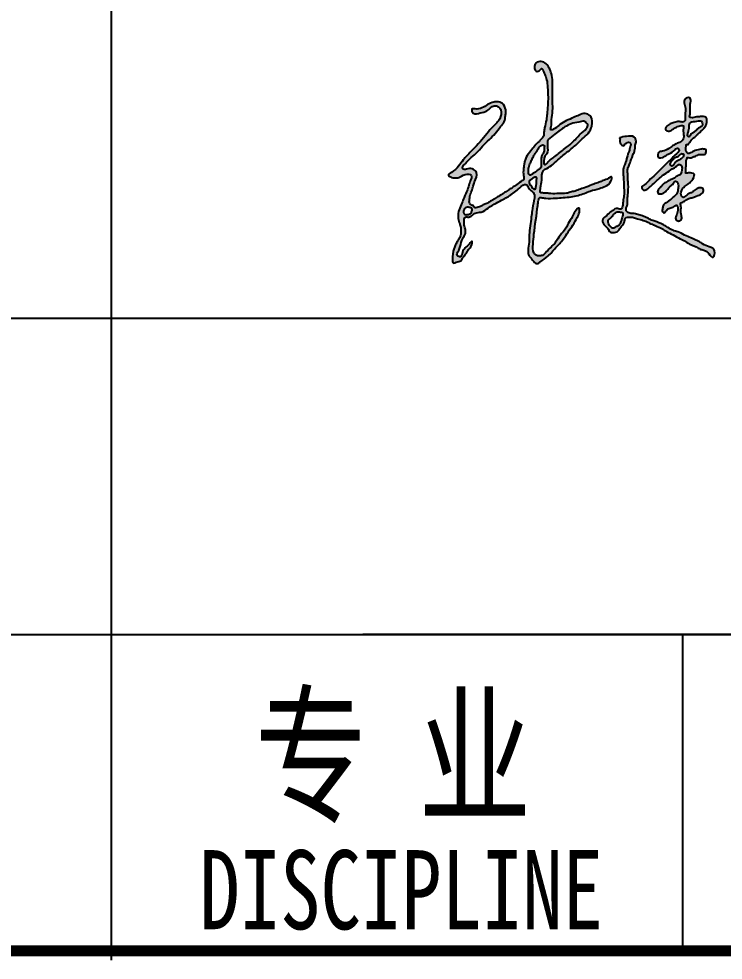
# Model space of a CAD drawing. Extents: x 28773 to 175644, y 7355 to 486294.
# Drawn here: x 149956 to 152183, y 80522 to 83498 of the extents above; entities that cross this region are included whole.
import ezdxf

# ---------------------------------------------------------------- set-up
doc = ezdxf.new("R2010")
doc.units = 0
doc.header["$LTSCALE"] = 1000
doc.header["$MEASUREMENT"] = 0
doc.layers.add('文字和字符', color=7, linetype='Continuous')
doc.styles.add('-宋体', font='', dxfattribs={"width": 0.8})
doc.styles.get('-宋体').set_extended_font_data('SimSun')

msp = doc.modelspace()

# ---------------------------------------------------------------- hatches: boundary and pattern name
at = {"layer": '文字和字符'}
h = msp.add_hatch(color=6, dxfattribs=at)
edge = h.paths.add_edge_path()
edge.add_spline(control_points=[(151399.2, 83213.2), (151399.4, 83213.2), (151424.3, 83214.3), (151437.1, 83228), (151455.8, 83234.7), (151473.6, 83237.1), (151492.5, 83227.4), (151497, 83207.7), (151494.5, 83189.5), (151492.6, 83172.1), (151477, 83155.3), (151462.7, 83135.7), (151443.3, 83115.4), (151421.5, 83096.5), (151404.3, 83072.2), (151382.4, 83058), (151370.4, 83042.5), (151361.5, 83034.9), (151357.7, 83027.6), (151363.2, 83019), (151377.5, 83026.4), (151392.9, 83024.4), (151410.3, 83008.5), (151397.9, 82987.2), (151392.9, 82968.5), (151388, 82953.5), (151382, 82940.5), (151382, 82927.6), (151379.1, 82918.2), (151384.1, 82909.9), (151391.4, 82909.3), (151394.8, 82904.5), (151398.6, 82899.3), (151405.5, 82902), (151412.5, 82903.1), (151420.6, 82907.5), (151429.8, 82912.7), (151440.9, 82916.2), (151450.4, 82923.4), (151461.1, 82929.8), (151474.1, 82937.6), (151488.2, 82946), (151501.3, 82954.5), (151513.6, 82963), (151528.3, 82971.8), (151539.3, 82982.8), (151555, 82988.9), (151552, 82999.6), (151551.1, 83008.3), (151550.9, 83018.4), (151552.8, 83028.1), (151553.3, 83038.5), (151555.9, 83049.1), (151561, 83064.8), (151574.7, 83079), (151586.5, 83097.1), (151599.1, 83108.7), (151607.9, 83117.9), (151617.2, 83125.8), (151615.8, 83139.6), (151619, 83157.5), (151624.4, 83176.4), (151627.3, 83209), (151630.5, 83243.1), (151627.9, 83279.3), (151626.7, 83303.5), (151620.2, 83320.1), (151615.2, 83330.5), (151610.1, 83345.4), (151602.9, 83333.6), (151586.8, 83327.8), (151584.2, 83351.5), (151595.8, 83363.4), (151612.7, 83364.6), (151627.1, 83353.8), (151635.9, 83337.8), (151642.9, 83317.4), (151643.9, 83297.1), (151643.7, 83277.9), (151643.8, 83259), (151643.4, 83234.9), (151645, 83207.7), (151639.4, 83180.7), (151641, 83163.3), (151635.3, 83143.2), (151655.5, 83153.4), (151666.8, 83164.5), (151687.6, 83177.3), (151708.7, 83185), (151727.6, 83194.2), (151745.8, 83201.4), (151765.9, 83192.1), (151771, 83171.8), (151766.7, 83154.3), (151759.2, 83136.7), (151741.5, 83123.1), (151721.4, 83102.3), (151695.2, 83080.6), (151667.9, 83059.5), (151646.1, 83038.5), (151629.2, 83026.7), (151607.3, 83017), (151612.2, 82989.6), (151605.4, 82969.9), (151605.4, 82957.7), (151603.2, 82948.7), (151614.7, 82946.9), (151624.9, 82947.2), (151642.3, 82944.7), (151662.9, 82946), (151683.8, 82945), (151700.5, 82950.6), (151715.7, 82953.3), (151731.7, 82960.6), (151752.3, 82966), (151771.3, 82975.4), (151790, 82980.4), (151805.1, 82988.5), (151817.1, 82990.9), (151833.6, 83003.1), (151827.4, 82977.8), (151812.3, 82969), (151788.4, 82960.4), (151765.4, 82955.7), (151743.8, 82945.8), (151723.6, 82939.3), (151701.2, 82934.9), (151677.5, 82933.1), (151651, 82930.6), (151627.2, 82929.9), (151611.5, 82932.5), (151601.5, 82933.7), (151598.2, 82921.1), (151594.6, 82885.4), (151586, 82836.3), (151582.3, 82787.6), (151579.6, 82762.5), (151591.2, 82750), (151601.4, 82748.4), (151614.6, 82749.4), (151629.4, 82768.8), (151651.4, 82786.3), (151667, 82814.7), (151684.6, 82831.9), (151693.7, 82853.4), (151706.6, 82870.7), (151711.6, 82887.2), (151730.1, 82907), (151729, 82882.8), (151719.9, 82867.9), (151708.9, 82845.3), (151691.8, 82824.5), (151677.1, 82798.2), (151653.3, 82775.3), (151631.4, 82747.3), (151610, 82734.7), (151594.7, 82721.3), (151583.2, 82730.3), (151577.4, 82739.9), (151567.1, 82749.7), (151565.5, 82769.4), (151570.2, 82791), (151569.5, 82817.1), (151572.7, 82843.3), (151576.3, 82868.8), (151579.5, 82895.4), (151583.3, 82917.9), (151587.9, 82936), (151585.3, 82948.2), (151574.7, 82954.7), (151567, 82963.1), (151563.6, 82974.4), (151548.3, 82974.3), (151536.8, 82959.9), (151515.1, 82943.9), (151491.9, 82928.5), (151463.9, 82915.4), (151440.8, 82901.7), (151421.1, 82885), (151399.9, 82887), (151389.8, 82875.9), (151379.5, 82869.4), (151369.9, 82873.2), (151364, 82867.3), (151365, 82857.9), (151363.2, 82845.8), (151368.7, 82832.7), (151369.4, 82816.9), (151356.2, 82801.9), (151353.4, 82781.8), (151347.5, 82765.3), (151336.6, 82749), (151356.2, 82743), (151357.7, 82761.7), (151367.4, 82775.5), (151378, 82783), (151392.6, 82800.8), (151387.4, 82778.8), (151380, 82771.1), (151373.8, 82762), (151369, 82753.6), (151363, 82746.8), (151358.2, 82740.2), (151353.2, 82729.5), (151340.8, 82732.2), (151326.8, 82720.9), (151326.9, 82745.6), (151328.8, 82758.3), (151331.5, 82773), (151337.6, 82784.1), (151342.6, 82796), (151351.8, 82806.4), (151354.3, 82819.7), (151354.2, 82832.8), (151352.7, 82844.4), (151347.1, 82856.3), (151343.3, 82873), (151347.2, 82894.4), (151356.6, 82914.2), (151364.4, 82935.8), (151374.6, 82955.4), (151379.3, 82973.5), (151383.5, 82986.1), (151388, 82994.1), (151387.8, 83004.3), (151373.4, 83009.5), (151360.1, 83003), (151346.8, 82995.6), (151334, 82994.7), (151323.2, 82996.1), (151310.1, 83005.4), (151342.5, 83021.4), (151354.9, 83047.8), (151393.2, 83086.4), (151423.5, 83118.7), (151448.8, 83151.2), (151465.8, 83167.5), (151480.2, 83184.6), (151484, 83205.8), (151473.1, 83221.1), (151453.1, 83227.2), (151439.4, 83203.7), (151415.3, 83202.7), (151395, 83191.7), (151382.5, 83215.5), (151399.1, 83213.2), (151399.2, 83213.2)], knot_values=[0, 0, 0, 0, 29.830329, 58.917813, 87.403057, 108.106156, 133.178165, 167.21185, 183.493575, 210.674955, 237.313626, 275.867732, 312.375317, 353.761043, 395.875537, 434.582879, 460.669761, 476.274997, 484.417806, 491.620343, 511.676156, 536.924503, 555.692553, 598.362356, 618.348177, 639.189191, 663.45492, 677.063063, 692.317653, 702.959274, 711.943659, 720.14469, 726.927846, 735.80548, 746.57076, 757.657127, 773.391329, 790.76732, 805.441898, 822.594095, 842.866694, 868.323001, 891.127033, 907.573393, 930.634575, 961.258613, 976.688727, 988.002723, 1001.170801, 1014.557807, 1029.617846, 1042.133039, 1057.768168, 1075.005198, 1109.99381, 1138.042246, 1164.89526, 1180.29965, 1191.874738, 1213.241442, 1232.349281, 1268.725268, 1294.322921, 1368.395782, 1410.724556, 1445.044845, 1469.944393, 1480.867815, 1499.328512, 1508.741629, 1526.286567, 1555.649157, 1570.573337, 1593.98259, 1617.984445, 1641.382666, 1669.439815, 1707.291974, 1725.035697, 1749.43332, 1786.029801, 1824.844218, 1863.911625, 1895.042411, 1908.396405, 1926.997455, 1954.733646, 1988.605585, 2022.407336, 2049.221687, 2076.673409, 2100.00089, 2131.565175, 2154.184674, 2175.023051, 2209.537897, 2244.846276, 2295.987218, 2350.394106, 2388.904508, 2420.906973, 2437.842954, 2481.538585, 2513.67034, 2525.068719, 2534.685067, 2544.923321, 2563.314623, 2581.768155, 2615.884833, 2650.046285, 2667.232328, 2688.872495, 2714.057646, 2739.784309, 2777.467879, 2801.534699, 2820.718126, 2846.219989, 2860.698517, 2879.243585, 2912.659008, 2940.608915, 2982.423161, 3010.685784, 3039.178412, 3070.401495, 3105.567192, 3138.040416, 3181.77967, 3202.070017, 3207.318711, 3220.228211, 3244.089956, 3371.102495, 3414.225609, 3453.462193, 3467.26996, 3480.300078, 3495.079726, 3519.973063, 3575.220664, 3613.131208, 3652.775903, 3675.917744, 3710.071084, 3737.577823, 3760.456026, 3779.026476, 3804.406012, 3842.427404, 3879.53793, 3916.903526, 3966.451123, 4017.131972, 4061.072175, 4074.638395, 4092.565028, 4109.947309, 4123.823044, 4149.665691, 4185.989873, 4217.238435, 4257.446297, 4295.790415, 4324.39685, 4369.00823, 4390.680082, 4401.809145, 4417.703641, 4439.204356, 4450.588858, 4460.404255, 4494.065203, 4522.530802, 4573.458554, 4609.521342, 4650.912748, 4685.917862, 4712.736046, 4730.120946, 4746.286022, 4759.95949, 4766.863435, 4776.672561, 4797.16942, 4817.291784, 4834.860476, 4859.323634, 4896.066848, 4914.918931, 4939.065769, 4952.349318, 4974.17708, 4996.946, 5022.500289, 5038.394722, 5059.260572, 5074.696393, 5090.132213, 5102.860644, 5115.363234, 5127.279907, 5137.839505, 5160.110254, 5171.91017, 5195.838718, 5221.384366, 5238.430758, 5255.298426, 5274.238989, 5291.838335, 5311.960699, 5328.55338, 5346.364767, 5359.960569, 5382.934513, 5416.477261, 5448.016954, 5474.30002, 5511.880375, 5539.40652, 5552.058861, 5566.94274, 5578.03298, 5588.729847, 5622.382906, 5636.081831, 5651.985781, 5673.57334, 5685.092373, 5703.046221, 5778.830378, 5827.289368, 5921.873186, 5965.463367, 5998.231583, 6019.778213, 6058.791881, 6074.951846, 6095.085564, 6133.666904, 6164.015928, 6195.290173, 6213.346315, 6227.672688, 6227.672688, 6227.672688, 6227.672688], degree=3, periodic=0)
edge = h.paths.add_edge_path(flags=16)
edge.add_spline(control_points=[(151607.8, 83098.2), (151607.7, 83098.1), (151599, 83090.8), (151596.5, 83082.7), (151590.3, 83074.8), (151585.6, 83067.2), (151580.2, 83058.3), (151576.5, 83048), (151571.1, 83037.9), (151568.5, 83028.9), (151567.3, 83021.8), (151567.4, 83015.4), (151567.9, 83010), (151569.4, 83005.1), (151575.7, 83003), (151581.7, 83009.4), (151590.5, 83013.6), (151597.5, 83020.7), (151605.6, 83024.8), (151608.8, 83032), (151607.3, 83040.3), (151608.2, 83051), (151607.3, 83063.3), (151614.1, 83072.9), (151618.1, 83082.3), (151616.7, 83090.4), (151618.7, 83098.5), (151612.9, 83099.9), (151607.9, 83098.2), (151607.8, 83098.2)], knot_values=[0, 0, 0, 0, 15.16178, 26.885115, 40.319645, 54.966413, 64.568744, 83.231373, 100.644648, 111.873825, 122.261764, 130.597594, 138.137919, 145.255344, 149.904189, 163.057972, 176.277051, 191.533217, 204.002706, 212.709306, 222.244258, 238.518955, 257.638434, 271.136509, 286.704711, 297.422187, 307.353728, 313.519692, 320.456367, 320.456367, 320.456367, 320.456367], degree=3, periodic=0)
edge = h.paths.add_edge_path(flags=16)
edge.add_spline(control_points=[(151629.9, 83117.1), (151630.2, 83117.2), (151651.6, 83134), (151666.1, 83145), (151683.8, 83156.9), (151702.6, 83168.6), (151723.4, 83170), (151740.8, 83176.8), (151750, 83169.9), (151757.8, 83162.5), (151748.1, 83146.1), (151727.8, 83132.3), (151708.1, 83106.8), (151684.4, 83090.1), (151666.7, 83075.7), (151652.5, 83063.9), (151639.9, 83054.5), (151629.8, 83047.4), (151625.9, 83039.1), (151614.3, 83036.1), (151617.1, 83052.2), (151616.9, 83064.2), (151629.5, 83074), (151627.9, 83087.3), (151628, 83098.6), (151628.5, 83106.8), (151627.5, 83112.5), (151629.9, 83117), (151629.9, 83117.1)], knot_values=[0, 0, 0, 0, 36.430419, 65.187197, 91.419752, 121.899033, 155.898168, 179.129599, 191.187594, 202.563458, 218.937757, 256.902618, 310.337733, 348.658026, 377.380118, 405.122206, 425.745844, 443.117225, 454.890005, 463.601594, 481.231921, 499.962837, 517.902498, 538.606138, 551.160941, 565.957672, 570.889886, 577.866804, 577.866804, 577.866804, 577.866804], degree=3, periodic=0)
edge = h.paths.add_edge_path(flags=16)
edge.add_spline(control_points=[(151569.8, 82982), (151569.8, 82982.1), (151575.6, 82991.7), (151582.1, 82994.2), (151587.3, 82997.7), (151595.1, 82998.1), (151592.5, 82988.5), (151593.6, 82981), (151592.6, 82973), (151591, 82966.6), (151590.7, 82961.3), (151586.6, 82958.9), (151581.8, 82960.4), (151579, 82965.5), (151575.8, 82970), (151572.8, 82974.9), (151569.2, 82977), (151569.8, 82981.9), (151569.8, 82982)], knot_values=[0, 0, 0, 0, 13.966431, 26.642221, 32.867363, 40.668687, 50.865474, 62.813241, 75.541774, 82.709236, 91.158043, 95.563358, 100.25464, 110.515602, 118.401257, 123.681007, 133.675528, 136.491121, 136.491121, 136.491121, 136.491121], degree=3, periodic=0)
edge = h.paths.add_edge_path(flags=16)
edge.add_spline(control_points=[(151364.4, 82895), (151364.4, 82895.1), (151369.9, 82904.6), (151378.4, 82902.3), (151384.8, 82900.8), (151389.5, 82898.2), (151390.2, 82892.7), (151387.9, 82888.2), (151386.3, 82882.6), (151380.9, 82880.2), (151374, 82879.3), (151364.5, 82877.5), (151362.5, 82886.2), (151361.4, 82890.7), (151364.3, 82895), (151364.4, 82895)], knot_values=[0, 0, 0, 0, 11.122688, 25.410392, 33.76565, 39.259742, 46.34399, 54.032835, 60.099225, 69.754386, 75.753906, 90.734986, 100.54138, 106.793197, 112.698594, 112.698594, 112.698594, 112.698594], degree=3, periodic=0)
h = msp.add_hatch(color=6, dxfattribs=at)
edge = h.paths.add_edge_path()
edge.add_spline(control_points=[(152003, 83156.5), (152003.2, 83156.6), (152015.7, 83168.2), (152028.8, 83169.2), (152042.9, 83175.4), (152053.9, 83170.6), (152062.2, 83173.8), (152063.8, 83183.6), (152062.4, 83196.9), (152064.6, 83211.9), (152061.9, 83224.2), (152059.4, 83233.5), (152060.3, 83245.9), (152077.8, 83253.5), (152082, 83238.2), (152078.2, 83227.8), (152078.7, 83215.9), (152078.9, 83203.7), (152077.9, 83195), (152076.1, 83187.1), (152086.5, 83184.2), (152096.8, 83188.8), (152110.5, 83188.7), (152120.2, 83189.2), (152130.7, 83187.6), (152132, 83177.7), (152131.8, 83168.9), (152127.8, 83159.2), (152120.6, 83149.3), (152111, 83140.9), (152101.9, 83132.5), (152094.2, 83124.6), (152085.8, 83119.7), (152081.5, 83113.1), (152076.6, 83108.3), (152074.1, 83099.7), (152066.2, 83102.5), (152065.4, 83090.8), (152063.1, 83082.3), (152070.4, 83070.6), (152079.7, 83073.5), (152086.8, 83078), (152094.3, 83082.8), (152103.5, 83083.9), (152112.9, 83086.7), (152121.1, 83087.1), (152130.1, 83084.3), (152128.3, 83077.9), (152129.1, 83071.6), (152120.1, 83068.4), (152111.7, 83070.8), (152102.5, 83067.9), (152096.4, 83064.3), (152089.3, 83062.3), (152083, 83058.6), (152076.3, 83058.2), (152069.5, 83061.7), (152068.3, 83054.4), (152065.7, 83049.4), (152066.2, 83042), (152066.2, 83036.8), (152065.7, 83031.3), (152064.6, 83026.3), (152064.9, 83021.4), (152064.7, 83017.3), (152065.1, 83014.4), (152063.2, 83009.3), (152073.2, 83011.4), (152080.3, 83011), (152087.1, 83010.3), (152092.3, 83006.8), (152090.5, 82995.6), (152082.7, 82983.3), (152067.8, 82972.3), (152056.2, 82964.3), (152049.4, 82952.2), (152048, 82940.5), (152056.7, 82931.7), (152062.4, 82937.4), (152068.4, 82941.3), (152075.7, 82946.3), (152085, 82948.8), (152092.6, 82956.8), (152102.1, 82963.8), (152111.8, 82964), (152121.1, 82962.4), (152122.1, 82951), (152111.8, 82943.2), (152100.4, 82937.9), (152086.6, 82933.3), (152075.6, 82930.7), (152064.9, 82925.4), (152058, 82919.2), (152046.6, 82916.8), (152050.5, 82905.1), (152049.2, 82892.5), (152049.6, 82878.9), (152053.8, 82865.2), (152044.5, 82857.1), (152035.5, 82860.8), (152031.2, 82868.5), (152037, 82878.5), (152039.3, 82890), (152039.7, 82900.5), (152037.1, 82912.7), (152026, 82901.9), (152015, 82900.3), (152003.4, 82894.8), (151999, 82882.9), (151988.5, 82889.1), (151992.1, 82899.3), (151992.4, 82912), (152005, 82917.4), (152014.4, 82924.4), (152022.8, 82932.1), (152030.8, 82939.4), (152038.4, 82946), (152039.3, 82955.5), (152041.3, 82964.2), (152041.7, 82973.8), (152039.4, 82980.5), (152035.5, 82985.6), (152028.6, 82983.9), (152026.1, 82975.9), (152017.8, 82970.9), (152011, 82964), (152005.6, 82956.3), (151998.2, 82949.5), (151989, 82944.6), (151974.8, 82944), (151976.1, 82958.9), (151985.6, 82965.1), (151992.6, 82976), (152005.3, 82983.3), (152017.1, 82990.3), (152029.2, 82993.8), (152036.9, 83002.7), (152049.5, 83004.5), (152051.9, 83017.5), (152054, 83026.6), (152050.7, 83036.4), (152041.3, 83039.3), (152033.8, 83029.7), (152019.4, 83022.7), (152008.4, 83013.4), (151993.9, 83005), (151984.1, 82996.5), (151970.1, 82983.1), (151957.3, 82972.3), (151945.8, 82961), (151932.5, 82952.9), (151921.3, 82967.1), (151939, 82974.9), (151950.1, 82989.4), (151971.7, 83007.1), (151990.4, 83029.1), (152010.7, 83046.1), (152024.8, 83062.4), (152036.2, 83071.7), (152046.1, 83083.2), (152036.1, 83092.7), (152024.9, 83075.8), (152009.1, 83071.3), (151995.8, 83060.7), (151974.4, 83054.9), (151976.6, 83078.1), (151994.6, 83079.6), (152009.8, 83085.6), (152023.4, 83097.6), (152037, 83105), (152051.2, 83109.1), (152059.2, 83121.4), (152057.5, 83136.2), (152056.3, 83147.6), (152059.4, 83161.5), (152046.4, 83161), (152037.2, 83156.4), (152025.8, 83151.6), (152017.7, 83143.7), (152007.3, 83141.8), (151997.8, 83147.9), (152003, 83156.4), (152003, 83156.5)], knot_values=[0, 0, 0, 0, 21.814226, 40.014518, 62.705103, 80.181203, 87.059593, 95.960741, 117.525979, 144.48919, 157.446323, 169.514731, 184.787555, 205.834293, 221.965238, 235.360358, 252.742704, 270.71375, 285.202589, 292.391017, 298.294038, 323.168932, 339.890762, 353.677583, 365.620364, 378.129251, 389.526685, 402.989381, 420.611403, 440.531037, 455.37129, 472.336878, 486.5792, 494.822314, 504.352288, 516.704907, 522.699181, 530.27695, 553.639261, 565.149337, 577.864888, 587.528817, 601.603428, 613.797645, 625.753182, 641.937729, 649.9788, 657.766267, 665.645468, 673.686615, 691.069983, 702.267642, 712.223711, 720.551303, 732.907569, 741.299569, 750.370401, 754.159277, 767.819998, 775.008381, 783.993926, 790.014194, 797.893351, 805.081778, 810.473088, 814.666318, 817.720913, 829.769177, 838.760629, 852.283854, 856.964277, 862.355586, 894.641394, 917.573479, 938.655869, 952.338385, 974.413595, 984.091028, 992.098792, 1002.565424, 1015.429981, 1028.359865, 1041.617731, 1060.692449, 1075.149999, 1081.330321, 1097.650211, 1107.252151, 1133.82575, 1149.932866, 1167.658992, 1180.945792, 1198.851742, 1207.212315, 1222.48382, 1236.906949, 1263.262694, 1278.557776, 1291.815576, 1304.435541, 1313.922398, 1324.654884, 1349.142625, 1361.020488, 1372.838601, 1385.371679, 1406.33795, 1423.525104, 1437.340436, 1446.079862, 1461.351368, 1476.168885, 1496.200813, 1510.803882, 1526.560496, 1542.662576, 1557.114579, 1565.766985, 1581.249459, 1594.824166, 1604.755407, 1610.756543, 1619.414177, 1627.419657, 1643.634371, 1658.03725, 1667.713087, 1682.728431, 1698.677316, 1713.209272, 1728.480822, 1743.495369, 1760.340716, 1781.062409, 1803.083586, 1817.90876, 1831.829559, 1851.204785, 1861.937228, 1882.369986, 1890.726834, 1902.273459, 1915.005119, 1936.427946, 1969.389218, 1974.338724, 2005.754245, 2023.168452, 2055.026844, 2074.268902, 2093.867831, 2107.78631, 2127.599717, 2153.412209, 2189.440129, 2240.453356, 2274.08225, 2299.89394, 2328.106323, 2341.387876, 2350.989816, 2370.530551, 2403.28468, 2421.19063, 2445.869309, 2466.302067, 2483.491087, 2513.600141, 2534.81948, 2557.988589, 2577.732832, 2594.915337, 2613.696208, 2636.660478, 2648.798069, 2658.352665, 2679.53953, 2695.582632, 2708.030864, 2726.091721, 2735.787779, 2747.159611, 2747.159611, 2747.159611, 2747.159611], degree=3, periodic=0)
edge = h.paths.add_edge_path(flags=16)
edge.add_spline(control_points=[(152049.8, 83071.6), (152049.7, 83071.5), (152043.8, 83065.8), (152039.7, 83062.2), (152031.8, 83060.7), (152026.5, 83055.9), (152022, 83050.6), (152018.3, 83046.4), (152016, 83041.7), (152014.7, 83036.2), (152018.8, 83033), (152023.6, 83032.4), (152027.4, 83037.5), (152028.8, 83043.3), (152033.7, 83046.8), (152038.6, 83048.6), (152043, 83051.7), (152049.6, 83053.8), (152053.6, 83059.2), (152057.8, 83063.4), (152058.5, 83067.6), (152057.2, 83072.5), (152053.6, 83071.7), (152049.8, 83071.6), (152049.8, 83071.6)], knot_values=[0, 0, 0, 0, 8.439041, 20.62857, 28.097042, 39.877603, 49.765051, 57.178901, 62.854461, 72.258155, 76.58164, 82.950578, 90.312624, 100.188639, 107.6845, 114.090351, 121.535477, 130.11106, 142.317774, 148.462757, 154.387511, 159.526625, 165.895648, 169.459976, 169.459976, 169.459976, 169.459976], degree=3, periodic=0)
edge = h.paths.add_edge_path(flags=16)
edge.add_spline(control_points=[(152079.8, 83170.5), (152079.8, 83170.5), (152075.7, 83164.5), (152075.6, 83159), (152075.1, 83151.8), (152073.3, 83143.5), (152071.6, 83135.6), (152069.4, 83128.4), (152075.6, 83122.5), (152079.1, 83132.3), (152085.9, 83137.5), (152094.6, 83141.8), (152101.4, 83149.6), (152108.9, 83155.1), (152119.1, 83160.4), (152116.5, 83168.5), (152114.9, 83176.4), (152100.1, 83175.1), (152089.8, 83172.4), (152081.9, 83172.7), (152079.8, 83170.6), (152079.8, 83170.5)], knot_values=[0, 0, 0, 0, 9.334311, 17.140719, 26.361451, 38.018579, 52.789195, 61.01517, 67.124154, 79.068588, 89.242621, 105.885881, 117.802758, 131.460083, 146.451071, 157.202444, 163.309657, 177.435607, 205.630785, 210.588468, 213.165382, 213.165382, 213.165382, 213.165382], degree=3, periodic=0)
h = msp.add_hatch(color=6, dxfattribs=at)
edge = h.paths.add_edge_path()
edge.add_spline(control_points=[(151855.3, 83121.7), (151855.5, 83121.8), (151880.5, 83127.7), (151900.2, 83129.5), (151909.9, 83111.6), (151903.7, 83097.2), (151905.2, 83082.5), (151898.5, 83070.4), (151895.3, 83060.2), (151890.5, 83048.6), (151887, 83038.4), (151882.1, 83027.9), (151880, 83018.6), (151882.3, 83005.9), (151880.7, 82991.7), (151884.7, 82969.4), (151881.8, 82947.2), (151880.4, 82924.7), (151881.2, 82909.7), (151875.3, 82899.3), (151876.4, 82888.6), (151888, 82881.9), (151902.4, 82883.6), (151916.6, 82877.7), (151932.1, 82874.3), (151946.2, 82867.1), (151963.9, 82858.2), (151980.8, 82854), (151996.7, 82845.9), (152009, 82838), (152023.4, 82828.9), (152042.5, 82824.9), (152060.2, 82814.2), (152083.4, 82804.7), (152103.1, 82796.5), (152121.2, 82784.6), (152134.8, 82777.5), (152154.5, 82774), (152158.1, 82757.4), (152150.8, 82738.7), (152138.6, 82753.8), (152131.8, 82763.3), (152121.2, 82767.3), (152109, 82769.7), (152098.6, 82777.1), (152085.7, 82782.7), (152070.9, 82788), (152059.2, 82797.9), (152042.2, 82804.4), (152025.9, 82815.6), (152005, 82823.7), (151988.8, 82836.8), (151971.3, 82843.2), (151954, 82850), (151938.9, 82859.1), (151924, 82862.5), (151911, 82866.4), (151899.3, 82870.8), (151887.6, 82871.7), (151874.5, 82871.9), (151871.9, 82860.9), (151869.1, 82849.7), (151857.3, 82840.1), (151852.1, 82824.5), (151838.3, 82822), (151824.6, 82821.8), (151818.7, 82837.9), (151804.8, 82845.7), (151798.2, 82864.6), (151813.7, 82874.6), (151822.7, 82885.1), (151835.7, 82893.3), (151846.7, 82902.3), (151861.1, 82893.4), (151865.5, 82905.1), (151866.2, 82914.5), (151867.1, 82928.3), (151871.2, 82946.6), (151868.2, 82969.6), (151868.8, 82993.9), (151865.3, 83013.3), (151868, 83028), (151872.2, 83039.4), (151876.9, 83047.6), (151877.1, 83056), (151879.8, 83061.9), (151881, 83069.7), (151884.4, 83076.4), (151887.2, 83083.2), (151887.4, 83090.1), (151889.4, 83097), (151892.1, 83105.4), (151883.1, 83109.7), (151878, 83104.8), (151871.6, 83103.3), (151871.4, 83094.8), (151859.8, 83098.9), (151856.3, 83106.7), (151856.1, 83113.8), (151857.2, 83118.3), (151855.3, 83121.7), (151855.3, 83121.7)], knot_values=[0, 0, 0, 0, 31.567408, 64.804615, 84.514899, 102.449572, 127.665217, 143.393176, 158.761139, 172.306084, 195.386314, 203.777391, 220.63047, 233.896682, 257.032253, 279.176201, 327.700844, 348.661996, 374.096735, 388.033075, 396.915328, 415.877792, 435.250381, 456.66983, 478.431065, 501.305126, 522.015154, 560.722472, 573.046245, 596.2976, 621.456877, 643.421109, 676.452722, 706.559804, 747.979879, 764.804525, 796.369237, 812.756663, 842.42195, 854.740888, 879.873646, 891.588111, 907.370515, 923.988969, 943.623296, 959.405623, 982.733778, 1008.381509, 1021.700495, 1058.208083, 1090.24983, 1114.093944, 1144.201026, 1166.925646, 1191.573171, 1217.002209, 1229.971469, 1248.063792, 1268.029249, 1281.440462, 1294.753802, 1308.690116, 1329.858381, 1355.865323, 1368.43417, 1386.209945, 1406.30905, 1430.06276, 1453.845898, 1470.989804, 1499.087867, 1512.54167, 1535.266273, 1553.042048, 1560.571233, 1580.172383, 1594.917168, 1617.197884, 1657.975453, 1689.943564, 1718.67234, 1738.776712, 1751.36341, 1769.195262, 1777.025624, 1785.794542, 1795.901638, 1809.568461, 1816.675984, 1826.397683, 1837.686133, 1847.881877, 1857.816128, 1868.115168, 1875.917125, 1881.585263, 1896.597226, 1905.82176, 1918.671785, 1923.218896, 1927.782629, 1927.782629, 1927.782629, 1927.782629], degree=3, periodic=0)
edge = h.paths.add_edge_path(flags=17)
edge.add_spline(control_points=[(151825.5, 82867.3), (151825.5, 82867.3), (151819.8, 82863.6), (151819.7, 82857.7), (151820.1, 82851.9), (151822.4, 82845.6), (151827.6, 82842.4), (151829.9, 82837.3), (151834.1, 82835.8), (151837.9, 82835.8), (151840.8, 82838.2), (151844, 82840.8), (151847.7, 82841.7), (151851.7, 82843.2), (151854.3, 82846.9), (151857.6, 82851.1), (151860.3, 82858.1), (151862.2, 82865.9), (151865.7, 82874), (151865.4, 82879.9), (151866.1, 82887.3), (151856.1, 82887), (151848.4, 82889.6), (151842.7, 82885.3), (151838.7, 82882.3), (151836.1, 82878.8), (151834, 82875.3), (151831.1, 82873.1), (151829.9, 82869.7), (151825.6, 82867.4), (151825.5, 82867.3)], knot_values=[0, 0, 0, 0, 9.663903, 14.696519, 25.589324, 33.287033, 41.448102, 50.312117, 54.669885, 59.317586, 65.471876, 69.610934, 76.339168, 81.250991, 86.994431, 94.228062, 103.814692, 117.550507, 128.275999, 139.362893, 142.658643, 157.109971, 167.517587, 177.222957, 183.783609, 188.977779, 195.04957, 200.641099, 203.083872, 211.139425, 211.139425, 211.139425, 211.139425], degree=3, periodic=0)

# ---------------------------------------------------------------- linework, layer by layer
for p, q in [((150248.5, 89551.4), (150248.5, 80522)), ((145644.1, 82551.4), (153644.1, 82551.4)), ((145644.1, 81551.4), (153644.1, 81551.4)), ((153644.1, 81551.4), (151044.1, 81551.4)), ((152054.8, 81551.4), (152054.8, 80551.4))]:
    msp.add_line(p, q)
at = {"const_width": 34}
msp.add_lwpolyline([(145644.1, 80551.4), (153644.1, 80551.4)], dxfattribs=at)
at = {"layer": '文字和字符', "color": 6}
for points, start_tangent, end_tangent in [([(151399.2, 83213.2), (151420.5, 83216.4), (151438.5, 83227), (151457.7, 83234.5), (151472.6, 83235.5), (151488.5, 83227), (151495.9, 83203.7), (151494.9, 83192), (151490.6, 83172.8), (151479.3, 83157.3), (151461.9, 83135.7), (151443.9, 83116.5), (151422.5, 83095.8), (151402.4, 83073), (151381.1, 83054.9), (151368.4, 83041.1), (151360.7, 83032.9), (151358.8, 83027.3), (151361.4, 83022.9), (151375.8, 83024.1), (151393.9, 83022), (151403.5, 83012.4), (151397.1, 82982.4), (151392.8, 82968.6), (151388, 82954.4), (151382.5, 82937.8), (151381.5, 82928), (151380.7, 82917.1), (151385, 82910.7), (151391.1, 82908.4), (151395.1, 82904.1), (151398.5, 82900.7), (151404.9, 82901.5), (151412.4, 82903.5), (151419.6, 82907), (151429.7, 82912.2), (151441.2, 82917.1), (151450, 82922.9), (151460.5, 82929.5), (151473, 82936.9), (151488.7, 82946.4), (151502.5, 82955.4), (151512.4, 82962), (151526.2, 82971.2), (151544.1, 82984.2), (151553, 82990.8), (151552.4, 82998.9), (151551.3, 83008.3), (151551.3, 83018), (151552.6, 83028.8), (151553.5, 83037.7), (151556, 83048.7), (151560.2, 83060.4), (151575.2, 83080.7), (151587.4, 83096.8), (151600.9, 83110.7), (151608.8, 83118.5), (151614.4, 83124.6), (151616.5, 83139.9), (151618.4, 83153.5), (151624.1, 83179.1), (151626.3, 83197.4), (151629.3, 83250.7), (151627.9, 83281.2), (151625, 83305.7), (151619, 83322.6), (151615.8, 83329.8), (151608.6, 83341), (151603.8, 83336.2), (151591.8, 83332.2), (151587.8, 83353), (151595, 83361), (151611.8, 83362.6), (151626.1, 83353), (151634.9, 83338.6), (151641.3, 83319.4), (151643.7, 83292.3), (151643.7, 83279.5), (151643.7, 83261.9), (151643.7, 83235.5), (151643.7, 83207.5), (151640.5, 83179.6), (151638.9, 83157.2), (151638.1, 83147.6), (151650.9, 83151.6), (151666.9, 83163.6), (151687.7, 83176.4), (151710.1, 83186), (151727.7, 83194), (151746.9, 83198.8), (151762.1, 83191.6), (151769.3, 83170), (151766.1, 83154), (151759.7, 83140.4), (151742.1, 83122.8), (151723.7, 83105.3), (151695.7, 83081.3), (151665.3, 83056.5), (151644.5, 83038.1), (151625.3, 83025.3), (151615, 83018.9), (151609.5, 82987.9), (151605.6, 82965.1), (151605, 82956.9), (151605, 82950), (151611.9, 82947.5), (151625.2, 82946.8), (151638.4, 82945.6), (151663, 82945.6), (151687.6, 82946.8), (151699.6, 82950), (151714.7, 82953.8), (151731.7, 82960.1), (151749.4, 82965.7), (151774.6, 82975.8), (151791, 82981.5), (151803.6, 82987.1), (151820.6, 82994.1), (151830.1, 82998.5), (151828.2, 82985.3), (151810.5, 82968.9), (151791.6, 82961.9), (151762.6, 82953.8), (151743.7, 82946.2), (151724.1, 82939.9), (151702.1, 82935.5), (151676.9, 82933), (151653.5, 82931.1), (151622, 82931.1), (151607.5, 82933), (151603.7, 82933), (151599.3, 82924.8), (151596.8, 82907.8), (151584.8, 82817), (151582, 82786.1), (151584.8, 82757.9), (151591.8, 82750.9), (151601, 82748.8), (151611.5, 82750.2), (151624.9, 82762.2), (151652.4, 82791), (151667.9, 82813.5), (151685.4, 82836), (151693.2, 82850.8), (151705.9, 82871.9), (151715, 82889.5), (151727.7, 82900), (151728.4, 82886.7), (151721.3, 82869.8), (151708, 82845.9), (151692.5, 82824.1), (151677.7, 82801.6), (151654, 82774.8), (151629.1, 82748.1), (151603.8, 82729.1), (151595.4, 82724.2), (151584.1, 82730.5), (151576.4, 82740.4), (151570, 82748.1), (151566.5, 82766.4), (151569.3, 82792.4), (151570, 82814.9), (151572.8, 82843.8), (151576.5, 82871.1), (151579.2, 82891.6), (151584.8, 82923.2), (151586.9, 82938.7), (151584.8, 82946.4), (151576.4, 82954.2), (151566.5, 82966.1), (151562.3, 82973.2), (151555.2, 82973.9), (151535.4, 82959.9), (151519.3, 82947.2), (151488.4, 82927.5), (151465.2, 82915.6), (151439.8, 82900), (151418, 82887.4), (151399, 82883.8), (151389.1, 82876.1), (151378.6, 82871.2), (151368.7, 82871.2), (151365.2, 82867.7), (151364.5, 82860.6), (151364.5, 82845.9), (151368, 82831.8), (151368, 82819.1), (151359.6, 82803.7), (151351.8, 82778.3), (151346.9, 82765.7), (151342.7, 82748.8), (151351.8, 82746), (151358.9, 82760.1), (151367.3, 82774.1), (151380.7, 82786.8), (151389.1, 82794.5), (151386.3, 82779.7), (151380, 82770.6), (151373.6, 82761.5), (151368.7, 82753.7), (151363.1, 82746.7), (151358.2, 82739.7), (151353.9, 82733.3), (151338.5, 82729.1), (151330.7, 82725.6), (151327.2, 82742.5), (151329.3, 82760.8), (151332.1, 82772.7), (151337.2, 82783.8), (151343.4, 82795.9), (151350.4, 82806.5), (151353.9, 82820.5), (151353.9, 82832.5), (151351.8, 82845.2), (151348.3, 82854.3), (151344.8, 82870.5), (151348.3, 82894.4), (151356.8, 82915.5), (151363.8, 82933.1), (151374.6, 82957.9), (151380.5, 82976.9), (151383.6, 82985.4), (151387.4, 82995.5), (151386.3, 83003.4), (151379.4, 83006.8), (151356, 83000.6), (151347, 82996.5), (151335.7, 82995.1), (151320.5, 82998.6), (151314.3, 83004.1), (151323.9, 83012.7), (151361.4, 83052.5), (151385, 83078.2), (151430.9, 83128.6), (151451.1, 83152.7), (151467.4, 83169.7), (151476.7, 83182.2), (151479.8, 83210.1), (151472.8, 83219.4), (151458.8, 83223.3), (151436.3, 83207), (151415.3, 83200.8), (151392.8, 83200), (151388.9, 83212.4), (151399.2, 83213.2)], (0.984905, -0.173097), (0.984905, -0.173097)), ([(152003, 83156.5), (152015.6, 83166), (152028.1, 83169.9), (152044.1, 83173.3), (152056.6, 83172), (152061.1, 83174.1), (152063.1, 83180.2), (152063.1, 83195.8), (152063.5, 83215.2), (152061.8, 83224.4), (152060.1, 83232.9), (152062.2, 83243.7), (152076.5, 83248.9), (152080.8, 83238.1), (152079.1, 83228.6), (152078.6, 83216.1), (152078.6, 83203.1), (152077.3, 83192.7), (152077.3, 83187.6), (152081.2, 83185.8), (152099, 83188.1), (152111, 83188.9), (152121, 83188.9), (152129.2, 83186.3), (152131.8, 83177.6), (152131.3, 83169.4), (152127.9, 83160.4), (152120.5, 83150), (152110.2, 83140.1), (152102.4, 83132.8), (152093.3, 83124.5), (152085.2, 83118.2), (152081.5, 83113.6), (152077.3, 83108.1), (152071.7, 83101.2), (152067.4, 83101.2), (152065.7, 83096), (152065.7, 83079.2), (152070.9, 83072.7), (152079.9, 83074), (152086, 83077.5), (152094.9, 83082.3), (152103.5, 83084.2), (152111.9, 83086.1), (152123.6, 83086.1), (152128.8, 83083.5), (152128.8, 83077.9), (152127.9, 83072.3), (152122.7, 83069.7), (152110.2, 83069.7), (152102.4, 83067.6), (152095.9, 83064.4), (152090.3, 83062.4), (152082.1, 83058.9), (152076.1, 83058.9), (152069.6, 83059.8), (152068.7, 83057.2), (152066.1, 83047.7), (152066.1, 83042.5), (152066.1, 83036), (152065.7, 83031.7), (152064.8, 83026.1), (152064.8, 83020.9), (152064.8, 83017), (152064.8, 83014), (152064.4, 83011.9), (152073, 83011), (152079.5, 83011), (152089, 83008.8), (152091.6, 83006.7), (152091.6, 83002.8), (152080.2, 82982.5), (152067.4, 82972.1), (152055.7, 82962.3), (152050.9, 82953.8), (152051.5, 82937.9), (152057, 82933.6), (152061.9, 82936.6), (152068, 82941.1), (152075.9, 82945.8), (152084.5, 82949.5), (152091.8, 82955.6), (152103.5, 82962.9), (152113.9, 82963.6), (152118.2, 82962.3), (152120, 82950.7), (152115.1, 82945.8), (152098, 82937.3), (152087, 82933.6), (152074.7, 82929.9), (152066.1, 82925.6), (152055.1, 82918.9), (152049.6, 82916.5), (152049.6, 82905.5), (152049.6, 82895.1), (152050.9, 82876.1), (152051.5, 82865.1), (152044.1, 82859), (152035.6, 82862.1), (152032.5, 82868.2), (152034.9, 82875.5), (152039.2, 82892.6), (152039.2, 82901.2), (152036.2, 82909.1), (152028.2, 82904.9), (152014.1, 82899.4), (152003.7, 82892.6), (151997, 82885.3), (151991.5, 82888.3), (151991.5, 82899.4), (151994, 82909.7), (152005.6, 82918.3), (152014.1, 82924.4), (152022.7, 82931.9), (152031.3, 82939.7), (152038, 82947.7), (152039.2, 82953.8), (152041.1, 82964.8), (152041.1, 82974.6), (152038.6, 82981.3), (152035.6, 82984.3), (152029.4, 82983.1), (152026.4, 82978.2), (152017.8, 82970.3), (152010.5, 82962.9), (152006.2, 82957.4), (151998.2, 82950.1), (151987.8, 82945.2), (151977.4, 82946.4), (151977.4, 82957.4), (151984.8, 82965.4), (151992.7, 82974.6), (152005, 82983.1), (152019, 82990.5), (152028.8, 82994.7), (152036.8, 83000.8), (152049, 83007.6), (152051.5, 83014.9), (152052.7, 83029.6), (152050.2, 83035.1), (152042.3, 83037.5), (152034.9, 83032), (152022.1, 83023.5), (152002.5, 83010), (151999.5, 83008.2), (151981.7, 82994.1), (151972.5, 82985.6), (151955.4, 82970.3), (151945, 82961.1), (151931.6, 82956.8), (151925.4, 82964.8), (151935.8, 82974.6), (151949.3, 82987.4), (151968.3, 83005.1), (151994, 83031.4), (152011.7, 83047.9), (152024.5, 83061.4), (152039.2, 83075.4), (152043.5, 83084), (152038.6, 83088.9), (152027, 83080.9), (152006.8, 83068.7), (151995.8, 83062), (151978, 83060.8), (151979.3, 83075.4), (151990.9, 83079.7), (152011.1, 83087.7), (152023.3, 83096.8), (152038, 83104.8), (152050.9, 83110.9), (152057.6, 83121.3), (152057.7, 83134.8), (152057.4, 83151.4), (152057.1, 83160.1), (152050.2, 83160.9), (152035.8, 83155.9), (152025.5, 83150.6), (152018.3, 83145.3), (152005.4, 83143.8), (152000.4, 83148.7), (152003, 83156.5)], (0.662995, 0.748624), (0.662995, 0.748624)), ([(151629.9, 83117.1), (151650.7, 83133.2), (151667.2, 83145.6), (151682.9, 83156.2), (151702.3, 83166.5), (151726.2, 83171.8), (151742.8, 83174.1), (151750.2, 83169.5), (151755.2, 83163.1), (151751.1, 83152), (151731.3, 83133.2), (151704.4, 83105.6), (151682.7, 83088.5), (151666.6, 83075.5), (151651, 83062.9), (151639.1, 83054), (151629.7, 83045.8), (151624.2, 83039.4), (151618.1, 83038.1), (151616.4, 83050.7), (151619, 83063.9), (151626.8, 83074.3), (151628.1, 83089.1), (151628.1, 83098.2), (151628.1, 83108.8), (151628.1, 83112.4), (151629.9, 83117.1)], (0.790786, 0.612093), (0.790786, 0.612093)), ([(152079.8, 83170.5), (152076.5, 83164.7), (152075.5, 83159.1), (152075, 83152.5), (152073.5, 83144.3), (152071, 83133.9), (152070.7, 83128), (152074, 83125), (152079.6, 83131.5), (152085, 83136.6), (152095, 83143.1), (152101.2, 83149), (152109.1, 83154.9), (152117.2, 83162), (152116.4, 83169.7), (152114.9, 83173.9), (152104.8, 83175.3), (152084.7, 83172.7), (152081.2, 83171.8), (152079.8, 83170.5)], (-0.774883, -0.632104), (-0.774883, -0.632104)), ([(151855.3, 83121.7), (151877.5, 83126.5), (151901.4, 83124.1), (151907.7, 83111.4), (151905.3, 83098.7), (151903.2, 83080.7), (151898.8, 83070.2), (151895, 83059.8), (151891.5, 83050.7), (151885.5, 83035.2), (151883.1, 83029.6), (151880.7, 83017.7), (151881.5, 83008.2), (151881.5, 82991.5), (151883.1, 82975.6), (151881.5, 82940.7), (151880.7, 82925.6), (151879.1, 82907.4), (151875.9, 82897.8), (151876.7, 82891.5), (151887.9, 82883.5), (151901.8, 82882.4), (151916.6, 82878.2), (151931.7, 82873.7), (151946.6, 82866.9), (151960.2, 82860.5), (151986.4, 82851), (151994.3, 82847), (152008.6, 82838.3), (152024.5, 82829.6), (152039.6, 82824.8), (152061, 82814.5), (152080.9, 82805.7), (152107.9, 82793), (152118.2, 82786.7), (152138.9, 82777.2), (152150, 82773.2), (152155.6, 82752.5), (152151.6, 82744.6), (152137.3, 82755.7), (152131.8, 82762.1), (152121.4, 82766.8), (152110, 82770.3), (152097.6, 82777.2), (152087.3, 82781.9), (152071.9, 82788.6), (152056.3, 82798.6), (152047.5, 82802.6), (152024.5, 82815.3), (152003.8, 82825.6), (151989.5, 82835.1), (151969.7, 82843.8), (151954.6, 82850.2), (151938.7, 82858.1), (151921.1, 82863.4), (151912.2, 82866.1), (151899.8, 82870), (151885.5, 82871.6), (151875.9, 82870), (151872, 82861.3), (151868.8, 82851.8), (151859.3, 82839.9), (151848.1, 82824.8), (151839.4, 82822.4), (151826.7, 82824), (151818, 82835.6), (151806, 82847.8), (151802.1, 82864.5), (151810.8, 82873.2), (151825.9, 82886.7), (151833.8, 82892.3), (151848.9, 82898.6), (151861.6, 82897), (151864.1, 82901.9), (151866.2, 82915.8), (151867.2, 82926.4), (151869.6, 82942.3), (151868.8, 82971.7), (151868, 82994.7), (151866.4, 83015.3), (151868.8, 83029.6), (151871.9, 83038.1), (151876.7, 83050.1), (151877.4, 83055.7), (151879.4, 83061.7), (151881.2, 83068.7), (151885, 83077.8), (151886.7, 83082.7), (151887.7, 83089.6), (151889.6, 83097.5), (151890.2, 83104.8), (151883.8, 83108.1), (151877, 83105), (151872.2, 83102.1), (151870.9, 83098.3), (151860.3, 83100.4), (151857, 83106.2), (151856.6, 83115.4), (151856.6, 83118.7), (151855.3, 83121.7)], (0.945021, 0.327011), (0.945021, 0.327011)), ([(151607.8, 83098.2), (151600.1, 83090.5), (151596.1, 83083), (151590.7, 83075), (151584.9, 83066.2), (151581.5, 83060.2), (151576.1, 83047.9), (151570.9, 83036.4), (151568.6, 83028.6), (151567.5, 83021.2), (151567.5, 83015.2), (151568.1, 83009.8), (151570.3, 83005.2), (151573.5, 83004.1), (151581.8, 83008.7), (151589.8, 83013.8), (151598.4, 83020.7), (151605.5, 83026.1), (151608.1, 83031.8), (151607.8, 83038.7), (151607.8, 83050.4), (151609, 83064.2), (151613.6, 83072.7), (151617.3, 83083.3), (151617.3, 83091), (151617, 83098.2), (151612.7, 83099.3), (151607.8, 83098.2)], (-0.840213, -0.542256), (-0.840213, -0.542256)), ([(152049.8, 83071.6), (152045.4, 83067.3), (152038.2, 83062.2), (152033.1, 83060.6), (152026.3, 83055.5), (152021.6, 83050.2), (152018.3, 83045.9), (152016.4, 83042.3), (152016.1, 83035.5), (152018.5, 83033.5), (152023, 83033.1), (152026.7, 83037), (152029.8, 83043.4), (152034, 83046.7), (152038.2, 83048.7), (152042.9, 83051.3), (152048.5, 83054), (152054.7, 83060.2), (152057.4, 83063.7), (152058.2, 83067.9), (152056.9, 83071.4), (152052.3, 83071.7), (152049.8, 83071.6)], (-0.672398, -0.74019), (-0.672398, -0.74019)), ([(151569.8, 82982), (151575.8, 82990.1), (151583.4, 82995.1), (151587.4, 82997.1), (151593, 82996.9), (151593.2, 82989.6), (151593.2, 82981), (151592.2, 82971.8), (151591.2, 82966.8), (151589.4, 82960.9), (151586.6, 82959.4), (151583.4, 82960.2), (151578.6, 82965.8), (151575.5, 82970.6), (151573.3, 82973.7), (151569.7, 82979.9), (151569.8, 82982)], (-0.111358, 0.99378), (-0.111358, 0.99378)), ([(151364.4, 82895), (151369.4, 82901.3), (151379.6, 82902), (151385.4, 82900.3), (151388.6, 82898), (151389.6, 82893), (151387.9, 82887.8), (151386.1, 82883.8), (151380.1, 82880.3), (151375.9, 82879.5), (151365.1, 82880.3), (151362.3, 82886.8), (151362.3, 82891.3), (151364.4, 82895)], (0.091716, 0.995785), (0.091716, 0.995785)), ([(151825.5, 82867.3), (151820.4, 82862.6), (151819.8, 82859), (151820.6, 82851.2), (151822.8, 82846.1), (151827.1, 82842), (151831.1, 82837.1), (151834.1, 82836), (151837.4, 82836.1), (151841.2, 82838.5), (151843.6, 82840.2), (151848.1, 82841.9), (151851.3, 82843.4), (151854.1, 82846.5), (151857.1, 82850.8), (151859.8, 82857.1), (151862.7, 82866.6), (151865.1, 82873.9), (151865.6, 82881.9), (151865.6, 82884.3), (151855.8, 82887.7), (151848.3, 82888.4), (151842.2, 82884.9), (151838.6, 82881.9), (151836.3, 82878.9), (151833.7, 82875.4), (151831, 82872.4), (151830.1, 82870.9), (151825.5, 82867.3)], (-0.840414, -0.541945), (-0.840414, -0.541945))]:
    msp.add_spline(points, degree=3, dxfattribs=dict(at, start_tangent=start_tangent, end_tangent=end_tangent))

# ---------------------------------------------------------------- texts
at = {"style": '-宋体', "width": 0.75}
for s, height, p in [('专', 350, (150701.5, 80993.7)), ('业', 350, (151219.1, 80992.6)), ('DISCIPLINE', 250, (150527.4, 80619.8))]:
    msp.add_text(s, height=height, dxfattribs=at).set_placement(p)

doc.saveas('drawing.dxf')
